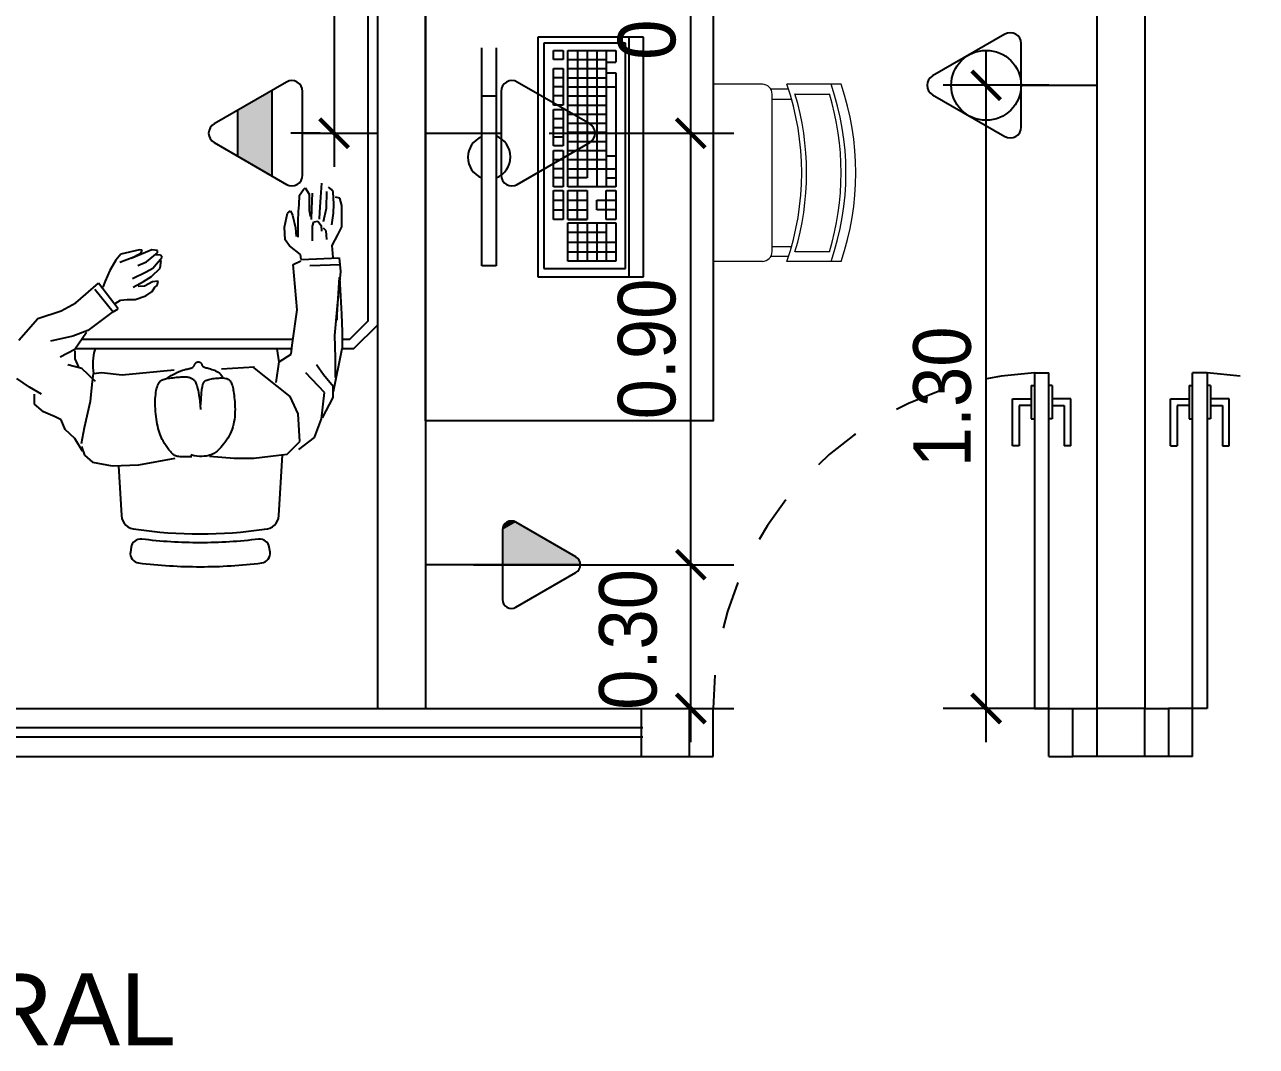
# Model space of a CAD drawing. Header units: millimetres. Extents: x 7034 to 7235, y -465 to -380.
# Drawn here: x 7137.038 to 7139.607, y -410.788 to -408.657 of the extents above; entities that cross this region are included whole.
import ezdxf

# ---------------------------------------------------------------- set-up
doc = ezdxf.new("R2010")
doc.units = ezdxf.units.MM
doc.header["$LTSCALE"] = 0.005
doc.linetypes.add('CONTINUO', pattern=[0])
doc.linetypes.add('DASHED', pattern=[19.05, 12.7, -6.35])
doc.layers.get('0').update_dxf_attribs({"linetype": 'CONTINUO'})
doc.layers.get('DEFPOINTS').update_dxf_attribs({"linetype": 'CONTINUO', "lineweight": 15})
for name, color, linetype in [('- COTAS', 12, 'Continuous'), ('0-TOMADAS', 12, 'Continuous'), ('ARQ-PEITORIAL', 4, 'Continuous'), ('ARQ_ESQUADRIA', 5, 'Continuous'), ('ARQ_JANELAALTA', 150, 'DASHED'), ('ARQ_MOBILIARIO 2', 252, 'Continuous'), ('ARQ_TXT_AMBIENTE', 3, 'Continuous'), ('JANELA', 10, 'Continuous'), ('NN_PISO', 8, 'Continuous')]:
    doc.layers.add(name, color=color, linetype=linetype)
doc.layers.add('0-LAYOUT', color=250, linetype='Continuous', lineweight=25)
doc.styles.add('ARQ', font='arial.ttf', dxfattribs={"width": 0.9})
doc.styles.get("Standard").update_dxf_attribs({"font": 'arial.ttf'})
doc.dimstyles.new('1-50', dxfattribs={"dimtxt": 0.12, "dimasz": 0.06, "dimexe": 0.09, "dimexo": 0.1, "dimgap": 0.03, "dimtad": 1, "dimzin": 0, "dimdsep": 46, "dimtxsty": 'ARQ', "dimblk": 'ARCHTICK', "dimcen": 0, "dimdle": 0.07, "dimclrd": 1, "dimclre": 1, "dimclrt": 7, "dimadec": 0, "dimazin": 0, "dimtm": 1e-09, "dimtfac": 1, "dimtofl": 0, "dimtmove": 2, "dimatfit": 3, "dimldrblk": 'ARCHTICK', "dimfxl": 1, "dimtolj": 1, "dimtzin": 0, "dimlwd": -1, "dimlwe": -1, "dimarcsym": 0})

# ---------------------------------------------------------------- blocks, each defined once
blk = doc.blocks.new('vafres')
at = {"lineweight": 13, "ltscale": 0.2}
for p, q in [((2157.847, 914.6481), (2157.847, 914.5352)), ((2158.2163, 914.6481), (2158.2163, 914.5352)), ((2157.8675, 914.5521), (2157.8675, 914.6239)), ((2158.1958, 914.5521), (2158.1958, 914.6239)), ((2157.8573, 914.5386), (2157.8573, 914.5017)), ((2157.8778, 914.5044), (2157.8778, 914.5455)), ((2158.1856, 914.5044), (2158.1856, 914.5448)), ((2158.2061, 914.5386), (2158.2061, 914.5017)), ((2158.1958, 914.5044), (2157.8675, 914.5044)), ((2157.847, 914.4839), (2157.847, 914.3813)), ((2158.2163, 914.4839), (2158.2163, 914.3813))]:
    blk.add_line(p, q, dxfattribs=at)
for centre, radius, start, end in [((2158.0317, 914.1094), 0.5694, 71.0753, 108.9246), ((2158.0317, 914.0889), 0.5694, 71.0753, 108.9246), ((2158.0317, 914.0787), 0.5694, 73.2016, 106.7984), ((2158.0317, 914.0787), 0.5694, 73.2016, 106.7984), ((2158.0317, 913.9966), 0.5694, 71.0753, 108.9246), ((2158.0317, 914.0069), 0.5694, 73.2016, 106.7984), ((2157.8675, 914.4839), 0.0205, 90, 180), ((2158.1958, 914.4839), 0.0205, 360, 90)]:
    blk.add_arc(centre, radius, start, end, dxfattribs=at)
blk = doc.blocks.new('TOMADA-H150')
blk.add_hatch(color=256).paths.add_polyline_path([(0.0393, 0.2384), (-0.0393, 0.2384), (-0.0728, 0.1804), (0.0728, 0.1804)])
for p, q in [((-0.0393, 0.2384), (0.0393, 0.2384)), ((-0.0728, 0.1804), (0.0728, 0.1804))]:
    blk.add_line(p, q)
blk.add_lwpolyline([(-0.071, 0.1284), (0.071, 0.1284, 0.57735), (0.0869, 0.1559), (0.0159, 0.2789, 0.57735), (-0.0159, 0.2789), (-0.0869, 0.1559, 0.57735)], format="xyb", close=True)
blk.add_lwpolyline([(-0.071, 0.1284), (0.071, 0.1284, 0.57735), (0.0869, 0.1559), (0.0159, 0.2789, 0.57735), (-0.0159, 0.2789), (-0.0869, 0.1559, 0.57735)], format="xyb", close=True)
at = {"const_width": 0.00328}
blk.add_lwpolyline([(0, 0.1284), (0, 0)], dxfattribs=at)
blk = doc.blocks.new('TOMADA-H30')
blk.add_lwpolyline([(-0.1082, 0.1955), (0.1082, 0.1955, 0.57735), (0.1324, 0.2375), (0.0242, 0.4248, 0.57735), (-0.0242, 0.4248), (-0.1324, 0.2375, 0.57735)], format="xyb", close=True)
at = {"const_width": 0.005}
blk.add_lwpolyline([(0, 0.1955), (0, 0)], dxfattribs=at)
blk = doc.blocks.new('2541982')
at = {"layer": '0-TOMADAS', "xscale": 0.6451236243583418, "yscale": 0.6451236243583418, "zscale": 0.6451236243583418, "rotation": 270}
blk.add_blockref('TOMADA-H30', (3218.8519, 1440.9676), dxfattribs=at)
blk = doc.blocks.new('TOMADA-H115')
blk.add_lwpolyline([(-0.066, 0.1461), (0.066, 0.1461, 0.57735), (0.0807, 0.1717), (0.0148, 0.2859, 0.57735), (-0.0148, 0.2859), (-0.0807, 0.1717, 0.57735)], format="xyb", close=True)
blk.add_lwpolyline([(-0.066, 0.1461), (0.066, 0.1461, 0.57735), (0.0807, 0.1717), (0.0148, 0.2859, 0.57735), (-0.0148, 0.2859), (-0.0807, 0.1717, 0.57735)], format="xyb", close=True)
at = {"const_width": 0.00374}
blk.add_lwpolyline([(0, 0.2945), (0, 0)], dxfattribs=at)
for points in [[(-0.066, 0.1461), (-0.0807, 0.1717), (0, 0.1461), (0, 0.2945)], [(-0.0807, 0.1717), (0, 0.2945), (-0.0148, 0.2859)], [(-0.081, 0.1552), (-0.0807, 0.1717), (-0.083, 0.1641)], [(-0.083, 0.1641), (-0.0807, 0.1717), (-0.0822, 0.1683)], [(-0.081, 0.1552), (-0.083, 0.1641), (-0.0827, 0.1597)], [(-0.066, 0.1461), (-0.0807, 0.1717), (-0.081, 0.1552)], [(-0.081, 0.1552), (-0.066, 0.1461), (-0.0742, 0.1482)], [(-0.081, 0.1552), (-0.0742, 0.1482), (-0.0782, 0.1513)], [(-0.0742, 0.1482), (-0.066, 0.1461), (-0.0702, 0.1466)]]:
    blk.add_solid(points)
blk = doc.blocks.new('_ArchTick')
at = {"color": 0, "linetype": 'ByBlock', "const_width": 0.15}
blk.add_lwpolyline([(-0.5, -0.5), (0.5, 0.5)], dxfattribs=at)
blk = doc.blocks.new('*D72')
at = {"layer": '- COTAS', "color": 1, "transparency": 16777216}
for p, q in [((7138.4278, -410.1532), (7138.4278, -409.7132)), ((7137.9745, -409.7832), (7138.5178, -409.7832)), ((7137.9745, -410.0832), (7138.5178, -410.0832))]:
    blk.add_line(p, q, dxfattribs=at)
at = {"layer": 'DEFPOINTS', "color": 0, "transparency": 16777216}
for p in [(7137.8745, -409.7832), (7138.4278, -409.7832), (7137.8745, -410.0832)]:
    blk.add_point(p, dxfattribs=at)
at = {"layer": '- COTAS', "color": 1, "transparency": 16777216, "xscale": 0.06, "yscale": 0.06, "zscale": 0.06}
for p, rotation in [((7138.4278, -409.7832), 90), ((7138.4278, -410.0832), 270)]:
    blk.add_blockref('_ArchTick', p, dxfattribs=dict(at, rotation=rotation))
at = {"layer": '- COTAS', "color": 7, "transparency": 16777216, "insert": (7138.2973, -409.9391), "char_height": 0.12, "attachment_point": 5, "rotation": 90, "style": 'ARQ'}
blk.add_mtext('\\A1;0.30', dxfattribs=at)
blk = doc.blocks.new('*D73')
at = {"layer": '- COTAS', "color": 1, "transparency": 16777216}
for p, q in [((7138.4278, -409.8532), (7138.4278, -408.8132)), ((7138.1321, -408.8832), (7138.5178, -408.8832)), ((7137.9745, -409.7832), (7138.5178, -409.7832))]:
    blk.add_line(p, q, dxfattribs=at)
at = {"layer": 'DEFPOINTS', "color": 0, "transparency": 16777216}
for p in [(7138.0321, -408.8832), (7138.4278, -408.8832), (7137.8745, -409.7832)]:
    blk.add_point(p, dxfattribs=at)
at = {"layer": '- COTAS', "color": 1, "transparency": 16777216, "xscale": 0.06, "yscale": 0.06, "zscale": 0.06}
for p, rotation in [((7138.4278, -408.8832), 90), ((7138.4278, -409.7832), 270)]:
    blk.add_blockref('_ArchTick', p, dxfattribs=dict(at, rotation=rotation))
at = {"layer": '- COTAS', "color": 7, "transparency": 16777216, "insert": (7138.3365, -409.3332), "char_height": 0.12, "attachment_point": 5, "rotation": 90, "style": 'ARQ'}
blk.add_mtext('\\A1;0.90', dxfattribs=at)
blk = doc.blocks.new('*D74')
at = {"layer": '- COTAS', "color": 1, "transparency": 16777216}
for p, q in [((7138.4278, -408.9532), (7138.4278, -408.2132)), ((7138.1217, -408.2832), (7138.5178, -408.2832)), ((7138.1321, -408.8832), (7138.5178, -408.8832))]:
    blk.add_line(p, q, dxfattribs=at)
at = {"layer": 'DEFPOINTS', "color": 0, "transparency": 16777216}
for p in [(7138.0217, -408.2832), (7138.4278, -408.2832), (7138.0321, -408.8832)]:
    blk.add_point(p, dxfattribs=at)
at = {"layer": '- COTAS', "color": 1, "transparency": 16777216, "xscale": 0.06, "yscale": 0.06, "zscale": 0.06}
for p, rotation in [((7138.4278, -408.2832), 90), ((7138.4278, -408.8832), 270)]:
    blk.add_blockref('_ArchTick', p, dxfattribs=dict(at, rotation=rotation))
at = {"layer": '- COTAS', "color": 7, "transparency": 16777216, "insert": (7138.3365, -408.5832), "char_height": 0.12, "attachment_point": 5, "rotation": 90, "style": 'ARQ'}
blk.add_mtext('\\A1;0.60', dxfattribs=at)
blk = doc.blocks.new('*D78')
at = {"layer": '- COTAS', "color": 1, "transparency": 16777216}
for p, q in [((7137.6837, -408.0132), (7137.6837, -408.9532)), ((7137.6745, -408.0832), (7137.5937, -408.0832)), ((7137.6545, -408.8832), (7137.5937, -408.8832))]:
    blk.add_line(p, q, dxfattribs=at)
at = {"layer": 'DEFPOINTS', "color": 0, "transparency": 16777216}
for p in [(7137.7745, -408.0832), (7137.6837, -408.8832), (7137.7545, -408.8832)]:
    blk.add_point(p, dxfattribs=at)
at = {"layer": '- COTAS', "color": 1, "transparency": 16777216, "xscale": 0.06, "yscale": 0.06, "zscale": 0.06}
for p, rotation in [((7137.6837, -408.0832), 90), ((7137.6837, -408.8832), 270)]:
    blk.add_blockref('_ArchTick', p, dxfattribs=dict(at, rotation=rotation))
at = {"layer": '- COTAS', "color": 7, "transparency": 16777216, "insert": (7137.5924, -408.4832), "char_height": 0.12, "attachment_point": 5, "rotation": 90, "style": 'ARQ'}
blk.add_mtext('\\A1;0.80', dxfattribs=at)
blk = doc.blocks.new('*D212')
at = {"layer": 'DEFPOINTS', "color": 0, "transparency": 16777216}
for p in [(7139.0439, -408.7832), (7139.2745, -408.7832), (7139.2745, -410.0832)]:
    blk.add_point(p, dxfattribs=at)
at = {"layer": 'NN_PISO', "color": 1, "transparency": 16777216}
for p, q in [((7139.0439, -410.1532), (7139.0439, -408.7132)), ((7139.1745, -408.7832), (7138.9539, -408.7832)), ((7139.1745, -410.0832), (7138.9539, -410.0832))]:
    blk.add_line(p, q, dxfattribs=at)
at = {"layer": 'NN_PISO', "color": 1, "transparency": 16777216, "xscale": 0.06, "yscale": 0.06, "zscale": 0.06}
for p, rotation in [((7139.0439, -408.7832), 90), ((7139.0439, -410.0832), 270)]:
    blk.add_blockref('_ArchTick', p, dxfattribs=dict(at, rotation=rotation))
at = {"layer": 'NN_PISO', "color": 7, "transparency": 16777216, "insert": (7138.9526, -409.4332), "char_height": 0.12, "attachment_point": 5, "rotation": 90, "style": 'ARQ'}
blk.add_mtext('\\A1;1.30', dxfattribs=at)
blk = doc.blocks.new('A$C686A6CA0')
at = {"layer": 'ARQ_ESQUADRIA'}
for p, q in [((-1.55, 3.33), (-1.52, 3.33)), ((-1.55, 3.33), (-1.55, 2.63)), ((-1.52, 2.63), (-1.52, 3.33)), ((-1.19, 3.33), (-1.22, 3.33)), ((-1.22, 2.63), (-1.22, 3.33)), ((-1.19, 3.33), (-1.19, 2.63)), ((-1.557, 3.3041), (-1.55, 3.3041)), ((-1.557, 3.3041), (-1.557, 3.2341)), ((-1.513, 3.3041), (-1.52, 3.3041)), ((-1.513, 3.3041), (-1.513, 3.2341)), ((-1.227, 3.3041), (-1.227, 3.2341)), ((-1.227, 3.3041), (-1.22, 3.3041)), ((-1.183, 3.3041), (-1.19, 3.3041)), ((-1.183, 3.3041), (-1.183, 3.2341)), ((-1.596, 3.2761), (-1.557, 3.2761)), ((-1.596, 3.1781), (-1.596, 3.2761)), ((-1.474, 3.2761), (-1.513, 3.2761)), ((-1.474, 3.1781), (-1.474, 3.2761)), ((-1.266, 3.2761), (-1.227, 3.2761)), ((-1.266, 3.1781), (-1.266, 3.2761)), ((-1.144, 3.2761), (-1.183, 3.2761)), ((-1.144, 3.1781), (-1.144, 3.2761)), ((-1.582, 3.2621), (-1.582, 3.1921)), ((-1.557, 3.2621), (-1.582, 3.2621)), ((-1.513, 3.2621), (-1.488, 3.2621)), ((-1.488, 3.2621), (-1.488, 3.1921)), ((-1.227, 3.2621), (-1.252, 3.2621)), ((-1.252, 3.2621), (-1.252, 3.1921)), ((-1.183, 3.2621), (-1.158, 3.2621)), ((-1.158, 3.2621), (-1.158, 3.1921)), ((-1.557, 3.2341), (-1.55, 3.2341)), ((-1.513, 3.2341), (-1.52, 3.2341)), ((-1.227, 3.2341), (-1.22, 3.2341)), ((-1.183, 3.2341), (-1.19, 3.2341)), ((-1.582, 3.1921), (-1.582, 3.1781)), ((-1.582, 3.1921), (-1.582, 3.1921)), ((-1.488, 3.1921), (-1.488, 3.1921)), ((-1.488, 3.1921), (-1.488, 3.1781)), ((-1.252, 3.1921), (-1.252, 3.1921)), ((-1.252, 3.1921), (-1.252, 3.1781)), ((-1.158, 3.1921), (-1.158, 3.1781)), ((-1.158, 3.1921), (-1.158, 3.1921)), ((-1.582, 3.1781), (-1.596, 3.1781)), ((-1.474, 3.1781), (-1.488, 3.1781)), ((-1.266, 3.1781), (-1.252, 3.1781)), ((-1.158, 3.1781), (-1.144, 3.1781)), ((-2.27, 2.63), (-2.22, 2.63)), ((-2.27, 2.63), (-2.22, 2.63)), ((-2.22, 2.53), (-2.22, 2.63)), ((-2.22, 2.53), (-2.22, 2.63)), ((-1.55, 2.63), (-1.52, 2.63)), ((-1.52, 2.53), (-1.52, 2.63)), ((-1.52, 2.63), (-1.47, 2.63)), ((-1.22, 2.63), (-1.27, 2.63)), ((-1.22, 2.53), (-1.22, 2.63)), ((-1.19, 2.63), (-1.22, 2.63)), ((-2.27, 2.53), (-2.22, 2.53)), ((-2.27, 2.53), (-2.22, 2.53)), ((-1.52, 2.53), (-1.47, 2.53)), ((-1.22, 2.53), (-1.27, 2.53))]:
    blk.add_line(p, q, dxfattribs=at)
at = {"layer": 'ARQ_JANELAALTA'}
for centre, start, end in [((-1.5193, 2.63), 92.5089, 180), ((-1.2207, 2.63), 0, 87.4911)]:
    blk.add_arc(centre, 0.7007, start, end, dxfattribs=at)
at = {"layer": 'JANELA'}
for p, q in [((-1.32, 2.63), (-1.42, 2.63)), ((-1.32, 2.53), (-1.42, 2.53))]:
    blk.add_line(p, q, dxfattribs=at)
for points in [[(-1.47, 2.63), (-1.42, 2.63), (-1.42, 2.53), (-1.47, 2.53)], [(-1.32, 2.63), (-1.27, 2.63), (-1.27, 2.53), (-1.32, 2.53)]]:
    blk.add_lwpolyline(points, close=True, dxfattribs=at)

msp = doc.modelspace()

# ---------------------------------------------------------------- linework, layer by layer
at = {"layer": '0-LAYOUT'}
for p, q in [((7138.1089, -408.6826), (7138.1089, -409.1826)), ((7138.2989, -408.6826), (7138.1089, -408.6826)), ((7138.2989, -409.1826), (7138.2989, -408.6826)), ((7138.3289, -408.6826), (7138.2989, -408.6826)), ((7138.3289, -409.1826), (7138.3289, -408.6826)), ((7137.9917, -409.1601), (7137.9917, -408.705)), ((7138.0217, -408.705), (7138.0217, -409.1601)), ((7138.1215, -408.6953), (7138.1215, -409.1653)), ((7138.2915, -408.6953), (7138.1215, -408.6953)), ((7138.1415, -408.7293), (7138.1415, -408.7103)), ((7138.1415, -408.7103), (7138.1615, -408.7103)), ((7138.1615, -408.7103), (7138.1615, -408.7293)), ((7138.1715, -408.9953), (7138.1715, -408.7103)), ((7138.1715, -408.7103), (7138.2715, -408.7103)), ((7138.1915, -408.7103), (7138.1915, -408.9953)), ((7138.2115, -408.7103), (7138.2115, -408.9763)), ((7138.2315, -408.7103), (7138.2315, -408.9953)), ((7138.2515, -408.7103), (7138.2515, -408.9953)), ((7138.2715, -408.7103), (7138.2715, -408.7349)), ((7138.2915, -409.1653), (7138.2915, -408.6953)), ((7138.1615, -408.7293), (7138.1415, -408.7293)), ((7138.1715, -408.7293), (7138.2515, -408.7293)), ((7138.2515, -408.7349), (7138.2715, -408.7349)), ((7138.1415, -408.8243), (7138.1415, -408.7483)), ((7138.1415, -408.7483), (7138.1615, -408.7483)), ((7138.1615, -408.7673), (7138.1415, -408.7673)), ((7138.1615, -408.7483), (7138.1615, -408.8243)), ((7138.1715, -408.7483), (7138.2515, -408.7483)), ((7138.1715, -408.7673), (7138.2515, -408.7673)), ((7138.2515, -408.7573), (7138.2715, -408.7573)), ((7138.2715, -408.7573), (7138.2715, -408.9953)), ((7138.1615, -408.7863), (7138.1415, -408.7863)), ((7138.1715, -408.7863), (7138.2715, -408.7863)), ((7137.9917, -408.805), (7138.0217, -408.805)), ((7138.1615, -408.8053), (7138.1415, -408.8053)), ((7138.1715, -408.8053), (7138.2515, -408.8053)), ((7138.1615, -408.8243), (7138.1415, -408.8243)), ((7138.1415, -408.9094), (7138.1415, -408.8334)), ((7138.1415, -408.8334), (7138.1615, -408.8334)), ((7138.1615, -408.8334), (7138.1615, -408.9094)), ((7138.1715, -408.8243), (7138.2515, -408.8243)), ((7138.1715, -408.8433), (7138.2515, -408.8433)), ((7138.1415, -408.8524), (7138.1615, -408.8524)), ((7138.1415, -408.8714), (7138.1615, -408.8714)), ((7138.1715, -408.8623), (7138.2515, -408.8623)), ((7138.1415, -408.8904), (7138.1615, -408.8904)), ((7138.1715, -408.8813), (7138.2515, -408.8813)), ((7138.1615, -408.9094), (7138.1415, -408.9094)), ((7138.1415, -408.9953), (7138.1415, -408.9193)), ((7138.1415, -408.9193), (7138.1615, -408.9193)), ((7138.1615, -408.9193), (7138.1615, -408.9953)), ((7138.1715, -408.9003), (7138.2515, -408.9003)), ((7138.1715, -408.9193), (7138.2515, -408.9193)), ((7138.1415, -408.9383), (7138.1615, -408.9383)), ((7138.1715, -408.9383), (7138.2515, -408.9383)), ((7138.2515, -408.9303), (7138.2715, -408.9303)), ((7138.1615, -408.9573), (7138.1415, -408.9573)), ((7138.1615, -408.9763), (7138.1415, -408.9763)), ((7138.1715, -408.9573), (7138.2715, -408.9573)), ((7138.2115, -408.9763), (7138.1715, -408.9763)), ((7138.2515, -408.9763), (7138.2715, -408.9763)), ((7138.1615, -408.9953), (7138.1415, -408.9953)), ((7138.1415, -409.0628), (7138.1415, -409.0028)), ((7138.1415, -409.0028), (7138.1615, -409.0028)), ((7138.1615, -409.0028), (7138.1615, -409.0628)), ((7138.2715, -408.9953), (7138.1715, -408.9953)), ((7138.1715, -409.0628), (7138.1715, -409.0028)), ((7138.1715, -409.0028), (7138.2115, -409.0028)), ((7138.1915, -409.0628), (7138.1915, -409.0028)), ((7138.2115, -409.0028), (7138.2115, -409.0628)), ((7138.2515, -409.0028), (7138.2715, -409.0028)), ((7138.2515, -409.0628), (7138.2515, -409.0028)), ((7138.2715, -409.0028), (7138.2715, -409.0628)), ((7138.1415, -409.0228), (7138.1615, -409.0228)), ((7138.1715, -409.0228), (7138.2115, -409.0228)), ((7138.2315, -409.0428), (7138.2315, -409.0228)), ((7138.2315, -409.0228), (7138.2715, -409.0228)), ((7138.1415, -409.0428), (7138.1615, -409.0428)), ((7138.1715, -409.0428), (7138.2115, -409.0428)), ((7138.2715, -409.0428), (7138.2315, -409.0428)), ((7138.1615, -409.0628), (7138.1415, -409.0628)), ((7138.2115, -409.0628), (7138.1715, -409.0628)), ((7138.1715, -409.0628), (7138.2115, -409.0628)), ((7138.1715, -409.1503), (7138.1715, -409.0703)), ((7138.1715, -409.0703), (7138.2715, -409.0703)), ((7138.1915, -409.0703), (7138.1915, -409.1503)), ((7138.2115, -409.0703), (7138.2115, -409.1503)), ((7138.2315, -409.0703), (7138.2315, -409.1503)), ((7138.2715, -409.0628), (7138.2515, -409.0628)), ((7138.2515, -409.0703), (7138.2515, -409.1503)), ((7138.2715, -409.0703), (7138.2715, -409.1503)), ((7138.2515, -409.0903), (7138.1715, -409.0903)), ((7138.1715, -409.1103), (7138.2715, -409.1103)), ((7138.1715, -409.1303), (7138.2715, -409.1303)), ((7138.2715, -409.1503), (7138.1715, -409.1503)), ((7138.0217, -409.1601), (7137.9917, -409.1601)), ((7138.1089, -409.1826), (7138.2989, -409.1826)), ((7138.1215, -409.1653), (7138.2915, -409.1653)), ((7138.2989, -409.1826), (7138.3289, -409.1826))]:
    msp.add_line(p, q, dxfattribs=at)
msp.add_lwpolyline([(7137.8745, -409.4832), (7137.8745, -407.6832), (7138.4745, -407.6832), (7138.4745, -409.4832)], close=True, dxfattribs=at)
at = {"layer": '0-LAYOUT', "linetype": 'ByBlock'}
for points in [[(7137.6501, -408.4332), (7137.7245, -408.4332), (7137.7745, -408.4832), (7137.7745, -409.2832), (7137.7245, -409.3332), (7137.7002, -409.3332)], [(7137.6413, -408.4532), (7137.7162, -408.4532), (7137.7545, -408.4915), (7137.7545, -409.2749), (7137.7162, -409.3132), (7137.7004, -409.3132)], [(7137.5953, -409.3332), (7137.1433, -409.3332)], [(7137.5979, -409.3132), (7137.1574, -409.3132)]]:
    msp.add_lwpolyline(points, dxfattribs=at)
msp.add_lwpolyline([(7137.2339, -409.5767), (7137.2402, -409.6807, 0.399285), (7137.2702, -409.7092, 0.071734), (7137.5387, -409.7092, 0.399285), (7137.5687, -409.6807), (7137.5763, -409.554)], format="xyb", dxfattribs=at)
msp.add_lwpolyline([(7137.4045, -409.7374, -0.030867), (7137.2825, -409.7299, 0.408428), (7137.2602, -409.7469), (7137.2588, -409.7568, 0.419966), (7137.2761, -409.7795, 0.030916), (7137.4045, -409.7874, 0.030916), (7137.5328, -409.7795, 0.419966), (7137.5501, -409.7568), (7137.5487, -409.7469, 0.408428), (7137.5264, -409.7299, -0.030867)], format="xyb", close=True, dxfattribs=at)
at = {"layer": '0-LAYOUT'}
for centre, radius, start, end in [((7138.0089, -408.9334), 0.0462, 111.7976, 248.2024), ((7138.005, -408.9326), 0.0468, 290.9733, 69.0267)]:
    msp.add_arc(centre, radius, start, end, dxfattribs=at)
at = {"layer": '0-TOMADAS'}
msp.add_circle((7139.0439, -408.7832), 0.0729, dxfattribs=at)
at = {"layer": 'ARQ-PEITORIAL'}
for p, q in [((7139.3745, -407.5832), (7139.3745, -410.0832)), ((7137.7745, -407.6832), (7137.7745, -410.0832)), ((7137.8745, -407.6832), (7137.8745, -410.0832)), ((7139.2745, -407.6832), (7139.2745, -410.0832)), ((7137.7745, -410.0832), (7137.8745, -410.0832))]:
    msp.add_line(p, q, dxfattribs=at)
at = {"layer": 'ARQ_ESQUADRIA'}
for p, q in [((7138.4245, -410.0832), (7138.4745, -410.0832)), ((7138.3278, -410.1232), (7134.0045, -410.1232)), ((7138.3278, -410.1432), (7134.0045, -410.1432))]:
    msp.add_line(p, q, dxfattribs=at)
at = {"layer": 'ARQ_MOBILIARIO 2', "linetype": 'Continuous'}
for p, q in [((7137.6114, -409.0125), (7137.6197, -409.0004)), ((7137.6197, -409.0004), (7137.6235, -408.9973)), ((7137.6235, -408.9973), (7137.6318, -409.0102)), ((7137.6575, -408.9875), (7137.6551, -409.0163)), ((7137.6786, -409.0004), (7137.6718, -408.9958)), ((7137.6816, -409.0057), (7137.6786, -409.0004)), ((7137.6107, -409.0328), (7137.6114, -409.0125)), ((7137.6318, -409.0102), (7137.6318, -409.0253)), ((7137.6318, -409.0253), (7137.6318, -409.0434)), ((7137.6371, -409.0412), (7137.6386, -409.0079)), ((7137.6551, -409.0163), (7137.653, -409.0479)), ((7137.668, -409.0397), (7137.6688, -409.005)), ((7137.6831, -409.0314), (7137.6816, -409.0057)), ((7137.696, -409.0186), (7137.6869, -409.0163)), ((7137.6998, -409.0337), (7137.696, -409.0186)), ((7137.5804, -409.0789), (7137.5864, -409.0502)), ((7137.5864, -409.0502), (7137.5932, -409.0449)), ((7137.5932, -409.0449), (7137.597, -409.054)), ((7137.597, -409.054), (7137.603, -409.0804)), ((7137.6091, -409.0676), (7137.6098, -409.0464)), ((7137.6098, -409.0464), (7137.6107, -409.0328)), ((7137.6318, -409.0434), (7137.634, -409.057)), ((7137.637, -409.0631), (7137.6371, -409.0412)), ((7137.653, -409.0479), (7137.6529, -409.0623)), ((7137.6619, -409.0676), (7137.668, -409.0397)), ((7137.6793, -409.0744), (7137.6824, -409.0502)), ((7137.6824, -409.0502), (7137.6831, -409.0314)), ((7137.6997, -409.0782), (7137.6998, -409.0337)), ((7137.5819, -409.1053), (7137.5804, -409.0789)), ((7137.6091, -409.1001), (7137.6091, -409.0676)), ((7137.6386, -409.077), (7137.6416, -409.0679)), ((7137.6386, -409.1079), (7137.6386, -409.077)), ((7137.6416, -409.0679), (7137.6499, -409.0664)), ((7137.6499, -409.0664), (7137.6568, -409.0755)), ((7137.6568, -409.0755), (7137.6575, -409.0875)), ((7137.6914, -409.0948), (7137.6997, -409.0782)), ((7137.5909, -409.1182), (7137.5819, -409.1053)), ((7137.603, -409.0804), (7137.6045, -409.0985)), ((7137.6673, -409.0868), (7137.662, -409.0815)), ((7137.6688, -409.105), (7137.6673, -409.0868)), ((7137.68, -409.1175), (7137.6914, -409.0948)), ((7137.2776, -409.1265), (7137.2391, -409.1353)), ((7137.3036, -409.1265), (7137.2605, -409.1443)), ((7137.2835, -409.1272), (7137.2776, -409.1265)), ((7137.2813, -409.1324), (7137.2835, -409.1272)), ((7137.3154, -409.128), (7137.3036, -409.1265)), ((7137.3154, -409.1324), (7137.3154, -409.128)), ((7137.6136, -409.1363), (7137.5909, -409.1182)), ((7137.6815, -409.1424), (7137.68, -409.1175)), ((7137.2287, -409.1479), (7137.2161, -409.1694)), ((7137.2391, -409.1353), (7137.2287, -409.1479)), ((7137.2369, -409.1524), (7137.2658, -409.1413)), ((7137.2658, -409.1413), (7137.2813, -409.1324)), ((7137.2746, -409.1591), (7137.2924, -409.1517)), ((7137.2924, -409.1517), (7137.3154, -409.1324)), ((7137.3057, -409.1643), (7137.325, -409.1414)), ((7137.3214, -409.1377), (7137.3117, -409.1369)), ((7137.3213, -409.1643), (7137.3228, -409.1487)), ((7137.325, -409.1414), (7137.3214, -409.1377)), ((7137.5983, -409.1573), (7137.6146, -409.1493)), ((7137.6151, -409.1469), (7137.6136, -409.1363)), ((7137.6151, -409.1469), (7137.6947, -409.1431)), ((7137.6947, -409.1431), (7137.6968, -409.1718)), ((7137.2161, -409.1694), (7137.2064, -409.1916)), ((7137.2635, -409.1865), (7137.2917, -409.1724)), ((7137.2865, -409.1924), (7137.3027, -409.1821)), ((7137.2917, -409.1724), (7137.3057, -409.1643)), ((7137.3027, -409.1821), (7137.3213, -409.1643)), ((7137.6066, -409.2516), (7137.5983, -409.1573)), ((7137.6332, -409.1593), (7137.6968, -409.1573)), ((7137.6968, -409.1718), (7137.6905, -409.2434)), ((7137.1453, -409.2371), (7137.1923, -409.1961)), ((7137.1844, -409.2083), (7137.2231, -409.2554)), ((7137.2334, -409.2494), (7137.1923, -409.1961)), ((7137.2064, -409.1916), (7137.2013, -409.2042)), ((7137.265, -409.2042), (7137.2865, -409.1924)), ((7137.288, -409.202), (7137.2753, -409.2028)), ((7137.305, -409.1932), (7137.288, -409.202)), ((7137.3042, -409.2132), (7137.3102, -409.2043)), ((7137.3168, -409.1917), (7137.305, -409.1932)), ((7137.3102, -409.2043), (7137.3146, -409.2006)), ((7137.3146, -409.2006), (7137.3168, -409.1917)), ((7137.2272, -409.2383), (7137.2383, -409.2317)), ((7137.2383, -409.2317), (7137.2524, -409.2302)), ((7137.2524, -409.2302), (7137.2687, -409.2302)), ((7137.2687, -409.2302), (7137.2909, -409.2221)), ((7137.2909, -409.2221), (7137.3042, -409.2132)), ((7137.0655, -409.2698), (7137.1146, -409.2533)), ((7137.1146, -409.2533), (7137.1453, -409.2371)), ((7137.2229, -409.2552), (7137.1698, -409.2944)), ((7137.2231, -409.2554), (7137.2334, -409.2494)), ((7137.5962, -409.3254), (7137.6066, -409.2516)), ((7137.6905, -409.2434), (7137.6843, -409.305)), ((7137.0264, -409.3148), (7137.0655, -409.2698)), ((7137.1391, -409.3066), (7137.0921, -409.3169)), ((7137.1698, -409.2944), (7137.1391, -409.3066)), ((7137.1432, -409.3334), (7137.1677, -409.2984)), ((7137.6843, -409.305), (7137.6863, -409.352)), ((7137.1124, -409.3497), (7137.1432, -409.3334)), ((7137.5695, -409.3602), (7137.5651, -409.3332)), ((7137.5941, -409.3439), (7137.5962, -409.3254)), ((7137.7002, -409.3331), (7137.6821, -409.4228)), ((7137.1432, -409.3374), (7137.1432, -409.3539)), ((7137.1432, -409.3539), (7137.1515, -409.3722)), ((7137.395, -409.3627), (7137.3956, -409.3621)), ((7137.3956, -409.3621), (7137.3964, -409.3615)), ((7137.3964, -409.3615), (7137.3972, -409.361)), ((7137.3972, -409.361), (7137.3982, -409.3606)), ((7137.3982, -409.3606), (7137.3992, -409.3603)), ((7137.3992, -409.3603), (7137.4003, -409.3602)), ((7137.4003, -409.3602), (7137.4013, -409.3601)), ((7137.4013, -409.3601), (7137.4023, -409.3602)), ((7137.4023, -409.3602), (7137.4033, -409.3604)), ((7137.4033, -409.3604), (7137.4042, -409.3608)), ((7137.4042, -409.3608), (7137.405, -409.3613)), ((7137.405, -409.3613), (7137.4057, -409.3619)), ((7137.4057, -409.3619), (7137.4063, -409.3626)), ((7137.5633, -409.4032), (7137.5695, -409.3602)), ((7137.5695, -409.3602), (7137.5941, -409.3439)), ((7137.6863, -409.352), (7137.6863, -409.393)), ((7137.1573, -409.3742), (7137.1287, -409.3662)), ((7137.1863, -409.401), (7137.1573, -409.3742)), ((7137.1801, -409.401), (7137.1822, -409.3845)), ((7137.1822, -409.3845), (7137.1984, -409.3825)), ((7137.1984, -409.3825), (7137.2416, -409.3868)), ((7137.2416, -409.3868), (7137.3501, -409.3766)), ((7137.344, -409.3888), (7137.3512, -409.3848)), ((7137.3512, -409.3848), (7137.3575, -409.3817)), ((7137.3575, -409.3817), (7137.3628, -409.3793)), ((7137.3628, -409.3793), (7137.3674, -409.3776)), ((7137.3674, -409.3776), (7137.3713, -409.3764)), ((7137.3713, -409.3764), (7137.3745, -409.3756)), ((7137.3745, -409.3756), (7137.3773, -409.375)), ((7137.3773, -409.375), (7137.3796, -409.3745)), ((7137.3796, -409.3745), (7137.3816, -409.374)), ((7137.3816, -409.374), (7137.3832, -409.3736)), ((7137.3832, -409.3736), (7137.3846, -409.3733)), ((7137.3846, -409.3733), (7137.3857, -409.3729)), ((7137.3857, -409.3729), (7137.3867, -409.3726)), ((7137.3867, -409.3726), (7137.3875, -409.3722)), ((7137.3875, -409.3722), (7137.3883, -409.3718)), ((7137.3883, -409.3718), (7137.3889, -409.3714)), ((7137.3889, -409.3714), (7137.3895, -409.3709)), ((7137.3895, -409.3709), (7137.3901, -409.3704)), ((7137.3901, -409.3704), (7137.3906, -409.3699)), ((7137.3906, -409.3699), (7137.3911, -409.3693)), ((7137.3911, -409.3693), (7137.3916, -409.3686)), ((7137.3916, -409.3686), (7137.392, -409.3679)), ((7137.392, -409.3679), (7137.3924, -409.3672)), ((7137.3924, -409.3672), (7137.3928, -409.3665)), ((7137.3928, -409.3665), (7137.3932, -409.3657)), ((7137.3932, -409.3657), (7137.3936, -409.3649)), ((7137.3936, -409.3649), (7137.394, -409.3642)), ((7137.394, -409.3642), (7137.3945, -409.3634)), ((7137.3945, -409.3634), (7137.395, -409.3627)), ((7137.4063, -409.3626), (7137.4068, -409.3634)), ((7137.4068, -409.3634), (7137.4072, -409.3643)), ((7137.4072, -409.3643), (7137.4076, -409.3651)), ((7137.4076, -409.3651), (7137.4079, -409.366)), ((7137.4079, -409.366), (7137.4082, -409.3667)), ((7137.4082, -409.3667), (7137.4085, -409.3674)), ((7137.4085, -409.3674), (7137.4088, -409.3681)), ((7137.4088, -409.3681), (7137.4092, -409.3686)), ((7137.4092, -409.3686), (7137.4096, -409.3692)), ((7137.4096, -409.3692), (7137.4102, -409.3697)), ((7137.4102, -409.3697), (7137.411, -409.3701)), ((7137.411, -409.3701), (7137.412, -409.3706)), ((7137.412, -409.3706), (7137.4132, -409.3711)), ((7137.4132, -409.3711), (7137.4148, -409.3716)), ((7137.4148, -409.3716), (7137.4167, -409.3722)), ((7137.4167, -409.3722), (7137.4188, -409.3728)), ((7137.4188, -409.3728), (7137.421, -409.3734)), ((7137.421, -409.3734), (7137.4235, -409.3741)), ((7137.4235, -409.3741), (7137.426, -409.3748)), ((7137.426, -409.3748), (7137.4286, -409.3757)), ((7137.4286, -409.3757), (7137.4313, -409.3766)), ((7137.4313, -409.3766), (7137.434, -409.3776)), ((7137.434, -409.3776), (7137.4366, -409.3788)), ((7137.4366, -409.3788), (7137.4393, -409.3801)), ((7137.4393, -409.3801), (7137.4419, -409.3818)), ((7137.4419, -409.3818), (7137.4445, -409.3837)), ((7137.4445, -409.3837), (7137.447, -409.3861)), ((7137.447, -409.3861), (7137.4496, -409.3889)), ((7137.4486, -409.3744), (7137.5181, -409.3704)), ((7137.592, -409.432), (7137.5143, -409.3704)), ((7137.6638, -409.4238), (7137.6248, -409.3827)), ((7137.6618, -409.387), (7137.6473, -409.3665)), ((7137.6821, -409.4116), (7137.6618, -409.387)), ((7137.0488, -409.4132), (7137.0222, -409.3946)), ((7137.0733, -409.4275), (7137.0488, -409.4132)), ((7137.176, -409.442), (7137.1801, -409.401)), ((7137.3137, -409.4161), (7137.3146, -409.4128)), ((7137.3146, -409.4128), (7137.3156, -409.4098)), ((7137.3156, -409.4098), (7137.3167, -409.4071)), ((7137.3167, -409.4071), (7137.318, -409.4048)), ((7137.318, -409.4048), (7137.3192, -409.4028)), ((7137.3192, -409.4028), (7137.3206, -409.401)), ((7137.3206, -409.401), (7137.3221, -409.3996)), ((7137.3221, -409.3996), (7137.3238, -409.3984)), ((7137.3238, -409.3984), (7137.3256, -409.3974)), ((7137.3256, -409.3974), (7137.3276, -409.3966)), ((7137.3276, -409.3966), (7137.3298, -409.3959)), ((7137.3298, -409.3959), (7137.3322, -409.3954)), ((7137.3322, -409.3954), (7137.335, -409.3948)), ((7137.335, -409.3948), (7137.338, -409.3943)), ((7137.3356, -409.3938), (7137.344, -409.3888)), ((7137.338, -409.3943), (7137.3412, -409.3939)), ((7137.3412, -409.3939), (7137.3446, -409.3935)), ((7137.3446, -409.3935), (7137.3481, -409.3931)), ((7137.3481, -409.3931), (7137.3516, -409.3927)), ((7137.3516, -409.3927), (7137.355, -409.3923)), ((7137.355, -409.3923), (7137.3583, -409.392)), ((7137.3583, -409.392), (7137.3615, -409.3918)), ((7137.3615, -409.3918), (7137.3643, -409.3915)), ((7137.3643, -409.3915), (7137.367, -409.3914)), ((7137.367, -409.3914), (7137.3694, -409.3912)), ((7137.3694, -409.3912), (7137.3716, -409.3912)), ((7137.3716, -409.3912), (7137.3737, -409.3912)), ((7137.3737, -409.3912), (7137.3757, -409.3913)), ((7137.3757, -409.3913), (7137.3775, -409.3915)), ((7137.3775, -409.3915), (7137.3793, -409.3918)), ((7137.3793, -409.3918), (7137.381, -409.3922)), ((7137.381, -409.3922), (7137.3826, -409.3927)), ((7137.3826, -409.3927), (7137.3842, -409.3933)), ((7137.3842, -409.3933), (7137.3857, -409.394)), ((7137.3857, -409.394), (7137.3871, -409.3947)), ((7137.3871, -409.3947), (7137.3884, -409.3956)), ((7137.3884, -409.3956), (7137.3897, -409.3965)), ((7137.3897, -409.3965), (7137.3908, -409.3975)), ((7137.3908, -409.3975), (7137.3919, -409.3986)), ((7137.3919, -409.3986), (7137.3929, -409.3998)), ((7137.3929, -409.3998), (7137.3938, -409.4011)), ((7137.3938, -409.4011), (7137.3946, -409.4027)), ((7137.3946, -409.4027), (7137.3955, -409.4046)), ((7137.3955, -409.4046), (7137.3963, -409.4067)), ((7137.3963, -409.4067), (7137.3972, -409.4092)), ((7137.3972, -409.4092), (7137.3981, -409.4122)), ((7137.3981, -409.4122), (7137.399, -409.4156)), ((7137.4081, -409.4179), (7137.4091, -409.4118)), ((7137.4091, -409.4118), (7137.4101, -409.4073)), ((7137.4101, -409.4073), (7137.4114, -409.4042)), ((7137.4114, -409.4042), (7137.4128, -409.402)), ((7137.4128, -409.402), (7137.4144, -409.4005)), ((7137.4144, -409.4005), (7137.4162, -409.3992)), ((7137.4162, -409.3992), (7137.4181, -409.3982)), ((7137.4181, -409.3982), (7137.4203, -409.3973)), ((7137.4203, -409.3973), (7137.4226, -409.3966)), ((7137.4226, -409.3966), (7137.4251, -409.396)), ((7137.4251, -409.396), (7137.4278, -409.3955)), ((7137.4278, -409.3955), (7137.4306, -409.3951)), ((7137.4306, -409.3951), (7137.4336, -409.3948)), ((7137.4336, -409.3948), (7137.4368, -409.3944)), ((7137.4368, -409.3944), (7137.44, -409.3941)), ((7137.44, -409.3941), (7137.4432, -409.3939)), ((7137.4432, -409.3939), (7137.4465, -409.3937)), ((7137.4465, -409.3937), (7137.4496, -409.3937)), ((7137.4496, -409.3889), (7137.452, -409.3922)), ((7137.4496, -409.3937), (7137.4526, -409.3937)), ((7137.4526, -409.3937), (7137.4555, -409.394)), ((7137.4555, -409.394), (7137.458, -409.3945)), ((7137.458, -409.3945), (7137.4603, -409.3951)), ((7137.4603, -409.3951), (7137.4623, -409.396)), ((7137.4623, -409.396), (7137.464, -409.397)), ((7137.464, -409.397), (7137.4655, -409.3983)), ((7137.4655, -409.3983), (7137.4668, -409.3998)), ((7137.4668, -409.3998), (7137.468, -409.4015)), ((7137.468, -409.4015), (7137.469, -409.4033)), ((7137.469, -409.4033), (7137.4699, -409.4053)), ((7137.4699, -409.4053), (7137.4708, -409.4076)), ((7137.4708, -409.4076), (7137.4716, -409.41)), ((7137.4716, -409.41), (7137.4723, -409.4126)), ((7137.4723, -409.4126), (7137.473, -409.4155)), ((7137.6821, -409.4341), (7137.6821, -409.4116)), ((7137.0592, -409.448), (7137.0592, -409.4275)), ((7137.3108, -409.4423), (7137.3109, -409.4372)), ((7137.3109, -409.4372), (7137.3113, -409.4324)), ((7137.3113, -409.4324), (7137.3117, -409.4279)), ((7137.3117, -409.4279), (7137.3123, -409.4237)), ((7137.3123, -409.4237), (7137.3129, -409.4197)), ((7137.3129, -409.4197), (7137.3137, -409.4161)), ((7137.399, -409.4156), (7137.4, -409.4196)), ((7137.4, -409.4196), (7137.401, -409.4242)), ((7137.401, -409.4242), (7137.402, -409.4295)), ((7137.402, -409.4295), (7137.403, -409.4356)), ((7137.403, -409.4356), (7137.4038, -409.4426)), ((7137.4061, -409.4499), (7137.4066, -409.4366)), ((7137.4066, -409.4366), (7137.4073, -409.426)), ((7137.4073, -409.426), (7137.4081, -409.4179)), ((7137.473, -409.4155), (7137.4736, -409.4186)), ((7137.4736, -409.4186), (7137.4742, -409.4221)), ((7137.4742, -409.4221), (7137.4747, -409.4258)), ((7137.4747, -409.4258), (7137.4752, -409.4298)), ((7137.4752, -409.4298), (7137.4757, -409.4341)), ((7137.4757, -409.4341), (7137.4761, -409.4388)), ((7137.4761, -409.4388), (7137.4765, -409.4437)), ((7137.6085, -409.4688), (7137.592, -409.432)), ((7137.6576, -409.4791), (7137.6638, -409.4238)), ((7137.6596, -409.4771), (7137.6821, -409.4341)), ((7137.0775, -409.4645), (7137.0592, -409.448)), ((7137.102, -409.4748), (7137.0775, -409.4645)), ((7137.1635, -409.4973), (7137.176, -409.442)), ((7137.3107, -409.4475), (7137.3108, -409.4423)), ((7137.3108, -409.4528), (7137.3107, -409.4475)), ((7137.311, -409.4582), (7137.3108, -409.4528)), ((7137.3113, -409.4636), (7137.311, -409.4582)), ((7137.3118, -409.469), (7137.3113, -409.4636)), ((7137.4038, -409.4426), (7137.4047, -409.4505)), ((7137.4047, -409.4505), (7137.4054, -409.4594)), ((7137.4765, -409.4437), (7137.4768, -409.4487)), ((7137.4768, -409.4487), (7137.477, -409.4539)), ((7137.477, -409.4645), (7137.4768, -409.4698)), ((7137.477, -409.4539), (7137.4771, -409.4592)), ((7137.4771, -409.4592), (7137.477, -409.4645)), ((7137.1144, -409.4808), (7137.102, -409.4748)), ((7137.1227, -409.5013), (7137.1144, -409.4808)), ((7137.3124, -409.4743), (7137.3118, -409.469)), ((7137.3131, -409.4796), (7137.3124, -409.4743)), ((7137.314, -409.4847), (7137.3131, -409.4796)), ((7137.3149, -409.4897), (7137.314, -409.4847)), ((7137.316, -409.4945), (7137.3149, -409.4897)), ((7137.474, -409.4904), (7137.4727, -409.4954)), ((7137.475, -409.4854), (7137.474, -409.4904)), ((7137.4758, -409.4803), (7137.475, -409.4854)), ((7137.4764, -409.4751), (7137.4758, -409.4803)), ((7137.4768, -409.4698), (7137.4764, -409.4751)), ((7137.6123, -409.5264), (7137.6085, -409.4688)), ((7137.643, -409.5181), (7137.6576, -409.4791)), ((7137.1431, -409.5198), (7137.1227, -409.5013)), ((7137.1572, -409.5301), (7137.1635, -409.4973)), ((7137.3171, -409.4991), (7137.316, -409.4945)), ((7137.3183, -409.5035), (7137.3171, -409.4991)), ((7137.3196, -409.5077), (7137.3183, -409.5035)), ((7137.321, -409.5116), (7137.3196, -409.5077)), ((7137.3224, -409.5152), (7137.321, -409.5116)), ((7137.3239, -409.5185), (7137.3224, -409.5152)), ((7137.4648, -409.5145), (7137.4621, -409.519)), ((7137.4672, -409.5099), (7137.4648, -409.5145)), ((7137.4694, -409.5051), (7137.4672, -409.5099)), ((7137.4712, -409.5003), (7137.4694, -409.5051)), ((7137.4727, -409.4954), (7137.4712, -409.5003)), ((7137.1593, -409.5464), (7137.1431, -409.5198)), ((7137.1572, -409.5364), (7137.1634, -409.5546)), ((7137.3254, -409.5217), (7137.3239, -409.5185)), ((7137.327, -409.5247), (7137.3254, -409.5217)), ((7137.3285, -409.5275), (7137.327, -409.5247)), ((7137.3301, -409.5301), (7137.3285, -409.5275)), ((7137.3317, -409.5326), (7137.3301, -409.5301)), ((7137.3332, -409.5351), (7137.3317, -409.5326)), ((7137.3348, -409.5374), (7137.3332, -409.5351)), ((7137.3364, -409.5396), (7137.3348, -409.5374)), ((7137.3379, -409.5417), (7137.3364, -409.5396)), ((7137.3394, -409.5437), (7137.3379, -409.5417)), ((7137.4446, -409.5415), (7137.4421, -409.5441)), ((7137.4474, -409.5385), (7137.4446, -409.5415)), ((7137.4503, -409.5351), (7137.4474, -409.5385)), ((7137.4533, -409.5315), (7137.4503, -409.5351)), ((7137.4563, -409.5275), (7137.4533, -409.5315)), ((7137.4593, -409.5234), (7137.4563, -409.5275)), ((7137.4621, -409.519), (7137.4593, -409.5234)), ((7137.5857, -409.5529), (7137.6123, -409.5264)), ((7137.6102, -409.5426), (7137.643, -409.5181)), ((7137.1634, -409.5546), (7137.18, -409.5692)), ((7137.2764, -409.5752), (7137.3521, -409.561)), ((7137.3409, -409.5455), (7137.3394, -409.5437)), ((7137.3424, -409.5473), (7137.3409, -409.5455)), ((7137.3438, -409.5489), (7137.3424, -409.5473)), ((7137.3452, -409.5505), (7137.3438, -409.5489)), ((7137.3466, -409.5519), (7137.3452, -409.5505)), ((7137.3481, -409.5531), (7137.3466, -409.5519)), ((7137.3496, -409.5543), (7137.3481, -409.5531)), ((7137.3513, -409.5552), (7137.3496, -409.5543)), ((7137.3531, -409.5561), (7137.3513, -409.5552)), ((7137.3551, -409.5568), (7137.3531, -409.5561)), ((7137.3574, -409.5574), (7137.3551, -409.5568)), ((7137.3599, -409.5578), (7137.3574, -409.5574)), ((7137.3627, -409.558), (7137.3599, -409.5578)), ((7137.3658, -409.5582), (7137.3627, -409.558)), ((7137.3692, -409.5583), (7137.3658, -409.5582)), ((7137.3731, -409.5583), (7137.3692, -409.5583)), ((7137.3773, -409.5583), (7137.3731, -409.5583)), ((7137.3819, -409.5583), (7137.3773, -409.5583)), ((7137.387, -409.5583), (7137.3819, -409.5583)), ((7137.3916, -409.5558), (7137.3853, -409.5543)), ((7137.3976, -409.5567), (7137.3916, -409.5558)), ((7137.403, -409.5572), (7137.3976, -409.5567)), ((7137.4081, -409.5573), (7137.403, -409.5572)), ((7137.4127, -409.5571), (7137.4081, -409.5573)), ((7137.4169, -409.5565), (7137.4127, -409.5571)), ((7137.4207, -409.5558), (7137.4169, -409.5565)), ((7137.4242, -409.5549), (7137.4207, -409.5558)), ((7137.424, -409.5568), (7137.4751, -409.5611)), ((7137.4272, -409.5539), (7137.4242, -409.5549)), ((7137.43, -409.5528), (7137.4272, -409.5539)), ((7137.4326, -409.5515), (7137.43, -409.5528)), ((7137.435, -409.55), (7137.4326, -409.5515)), ((7137.4373, -409.5483), (7137.435, -409.55)), ((7137.4397, -409.5464), (7137.4373, -409.5483)), ((7137.4421, -409.5441), (7137.4397, -409.5464)), ((7137.4751, -409.5611), (7137.5162, -409.5611)), ((7137.5162, -409.5611), (7137.5857, -409.5529)), ((7137.18, -409.5692), (7137.2208, -409.5772)), ((7137.2208, -409.5772), (7137.2764, -409.5752))]:
    msp.add_line(p, q, dxfattribs=at)
msp.add_lwpolyline([(7137.6888, -409.2607), (7137.6897, -409.2727), (7137.6952, -409.1842), (7137.6952, -409.1842), (7137.6974, -409.2228), (7137.6992, -409.2607), (7137.7004, -409.2977), (7137.7008, -409.3332)], dxfattribs=at)
msp.add_arc((7137.2852, -409.3652), 0.1048, 162.2191, 190.5893, dxfattribs=at)
at = {"layer": 'JANELA'}
for p, q in [((7134.0045, -410.0832), (7137.7745, -410.0832)), ((7137.8745, -410.0832), (7138.3278, -410.0832)), ((7138.3245, -410.0832), (7138.3245, -410.1832)), ((7138.3245, -410.0832), (7138.4245, -410.0832)), ((7138.4245, -410.0832), (7138.4245, -410.1832)), ((7134.0045, -410.1832), (7138.3245, -410.1832)), ((7138.3245, -410.1832), (7138.4245, -410.1832))]:
    msp.add_line(p, q, dxfattribs=at)

# ---------------------------------------------------------------- block references
at = {"xscale": 1.249890158726032, "yscale": 1.249890158726032, "zscale": 1.249890158726032}
for p, rotation in [((11162.4858, 1392.268), 179.9999999847228), ((3114.6631, -2209.9344), 359.9999999999303)]:
    msp.add_blockref('2541982', p, dxfattribs=dict(at, rotation=rotation))
at = {"layer": '0-LAYOUT', "rotation": 270}
msp.add_blockref('vafres', (6224.0931, 1749.0659), dxfattribs=at)
at = {"layer": '0-TOMADAS'}
for name, p, xscale, yscale, zscale, rotation in [('TOMADA-H150', (7137.7759, -408.8832), 1.22818311375348, 1.22818311375348, 1.22818311375348, 89.99999999995498), ('TOMADA-H115', (7137.8745, -409.7832), 1.097539416742506, 1.097539416742506, 1.097539416742506, 270.0000000001389)]:
    msp.add_blockref(name, p, dxfattribs=dict(at, xscale=xscale, yscale=yscale, zscale=zscale, rotation=rotation))
at = {"layer": 'NN_PISO'}
msp.add_blockref('A$C686A6CA0', (7140.6945, -412.7132), dxfattribs=at)

# ---------------------------------------------------------------- texts
at = {"layer": 'ARQ_TXT_AMBIENTE', "insert": (7135.5728, -410.6358), "char_height": 0.15, "attachment_point": 1}
msp.add_mtext_dynamic_manual_height_columns('\\pi0.50039; USO GERAL', width=2.27425, gutter_width=12.5, heights=[0], dxfattribs=at)

# ---------------------------------------------------------------- dimensions: what is measured, and where the dimension line sits
at = {"layer": '- COTAS'}
for base, p1, p2, picture, middle in [((7137.6837, -408.8832), (7137.7745, -408.0832), (7137.7545, -408.8832), '*D78', (7137.5924, -408.4832)), ((7138.4278, -408.2832), (7138.0321, -408.8832), (7138.0217, -408.2832), '*D74', (7138.3365, -408.5832)), ((7138.4278, -408.8832), (7137.8745, -409.7832), (7138.0321, -408.8832), '*D73', (7138.3365, -409.3332))]:
    dim = msp.add_linear_dim(base=base, p1=p1, p2=p2, angle=90, dimstyle='1-50', dxfattribs=at)
    dim.commit()
    dim.dimension.update_dxf_attribs({"geometry": picture, "text_midpoint": middle})
dim = msp.add_linear_dim(base=(7138.4278, -409.7832), p1=(7137.8745, -410.0832), p2=(7137.8745, -409.7832), angle=90, dimstyle='1-50', dxfattribs=at)
dim.commit()
dim.dimension.update_dxf_attribs({"geometry": '*D72', "text_midpoint": (7138.2973, -409.9391), "dimtype": 160})
at = {"layer": 'NN_PISO'}
dim = msp.add_linear_dim(base=(7139.0439, -408.7832), p1=(7139.2745, -410.0832), p2=(7139.2745, -408.7832), angle=90, dimstyle='1-50', dxfattribs=at)
dim.commit()
dim.dimension.update_dxf_attribs({"geometry": '*D212', "text_midpoint": (7138.9526, -409.4332)})

doc.saveas('drawing.dxf')
